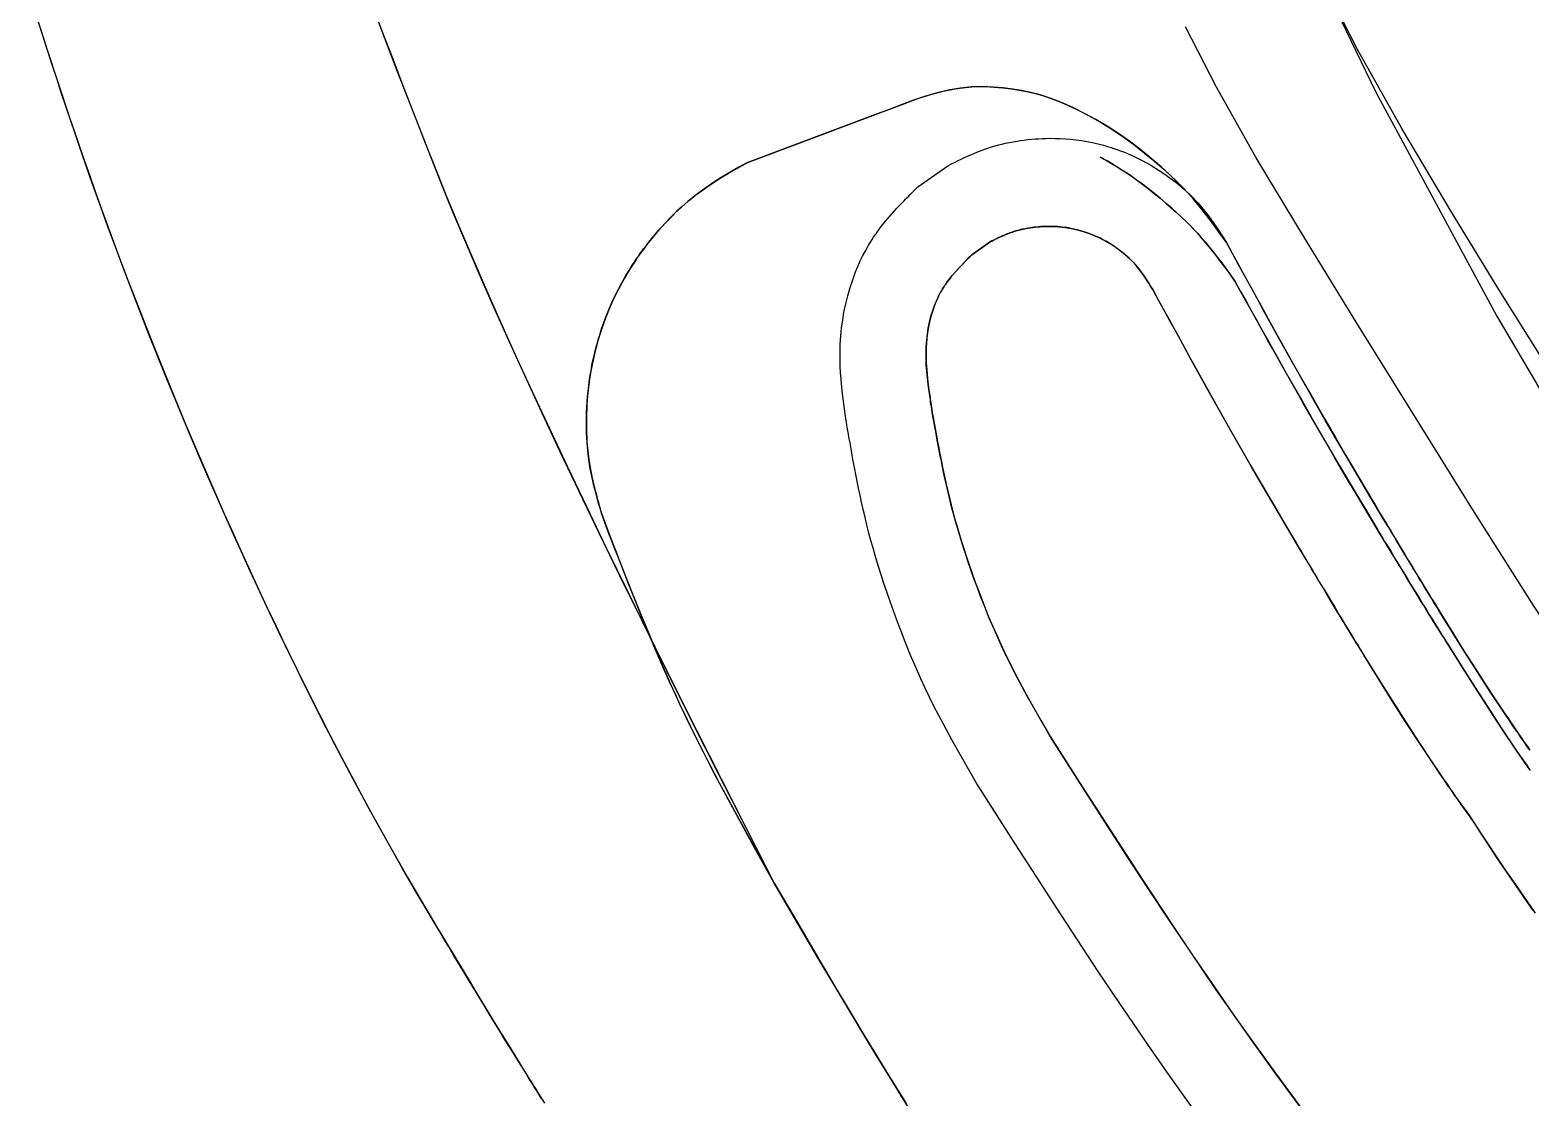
# Model space of a CAD drawing. Extents: x -120222 to -41942, y -19134 to 30932.
# Drawn here: x -97874.6 to -97786.7, y 4203.6 to 4266.2 of the extents above; entities that cross this region are included whole.
import ezdxf

# ---------------------------------------------------------------- set-up
doc = ezdxf.new("R2010")
doc.units = 0
doc.header["$LTSCALE"] = 150
doc.header["$MEASUREMENT"] = 0
doc.layers.get('0').update_dxf_attribs({"linetype": 'CONTINUOUS'})
doc.layers.add('_____', color=7, linetype='CONTINUOUS')

# ---------------------------------------------------------------- blocks, each defined once
blk = doc.blocks.new('____-461')
at = {"color": 1, "linetype": 'Continuous'}
for points in [[(-104237.001, -273.32, 0), (-104230.824, -286.097, 0), (-104223.734, -299.241, 0), (-104215.81, -312.678, 0), (-104210.996, -320.326, 0), (-104206.672, -326.783, 0), (-104202.835, -332.053, 0), (-104198.542, -337.354, 0), (-104193.053, -343.643, 0), (-104181.898, -355.616, 0), (-104170.66, -366.618, 0), (-104160.207, -375.611, 0), (-104148.723, -384.391, 0), (-104135.704, -393.474, 0)], [(-104131.401, -403.414, 0), (-104138.939, -398.803, 0), (-104145.858, -394.299, 0), (-104152.29, -389.784, 0), (-104158.909, -384.775, 0), (-104165.74, -379.255, 0), (-104172.74, -373.257, 0), (-104179.465, -367.136, 0), (-104185.797, -360.987, 0), (-104193.14, -353.283, 0), (-104199.783, -345.807, 0), (-104205.682, -338.695, 0), (-104210.927, -331.833, 0), (-104216.173, -324.409, 0), (-104221.549, -316.264, 0), (-104225.194, -310.483, 0), (-104228.663, -304.929, 0), (-104231.935, -299.648, 0), (-104235.011, -294.64, 0), (-104237.839, -289.955, 0), (-104240.175, -285.822, 0), (-104241.989, -282.272, 0)], [(-104221.221, -301.498, 0), (-104223.614, -297.664, 0), (-104226.346, -293.197, 0), (-104229.314, -288.234, 0), (-104231.907, -283.613, 0), (-104234.023, -279.472, 0)], [(-104266.125, -332.427, 0), (-104267.782, -329.194, 0), (-104269.378, -326.056, 0), (-104270.914, -323.014, 0), (-104272.389, -320.068, 0), (-104273.803, -317.216, 0), (-104275.157, -314.461, 0), (-104276.377, -311.95, 0), (-104277.543, -309.524, 0), (-104278.655, -307.183, 0), (-104279.714, -304.927, 0), (-104280.718, -302.756, 0), (-104281.668, -300.67, 0), (-104282.564, -298.668, 0), (-104283.405, -296.752, 0), (-104284.193, -294.921, 0), (-104284.927, -293.174, 0), (-104285.595, -291.541, 0), (-104286.212, -289.99, 0), (-104286.797, -288.496, 0), (-104287.361, -287.051, 0), (-104288.173, -284.952, 0), (-104288.935, -282.964, 0), (-104289.648, -281.085, 0)], [(-104289.701, -280.943, 0), (-104289.109, -282.507, 0), (-104288.482, -284.148, 0), (-104287.82, -285.867, 0), (-104287.123, -287.663, 0), (-104286.55, -289.129, 0), (-104285.954, -290.643, 0), (-104285.316, -292.229, 0), (-104284.626, -293.897, 0), (-104283.869, -295.679, 0), (-104283.059, -297.546, 0), (-104282.194, -299.498, 0), (-104281.275, -301.535, 0), (-104280.303, -303.657, 0), (-104279.295, -305.824, 0), (-104278.235, -308.072, 0), (-104277.122, -310.403, 0), (-104275.958, -312.815, 0), (-104274.716, -315.361, 0), (-104273.42, -317.992, 0), (-104272.069, -320.709, 0), (-104270.665, -323.51, 0), (-104269.206, -326.397, 0), (-104267.692, -329.37, 0), (-104266.125, -332.427, 0)], [(-104282.645, -340.432, 0), (-104283.142, -339.602, 0), (-104283.589, -338.859, 0), (-104283.987, -338.202, 0), (-104284.34, -337.619, 0), (-104284.653, -337.103, 0), (-104284.926, -336.651, 0), (-104285.19, -336.214, 0), (-104285.478, -335.733, 0), (-104285.777, -335.235, 0), (-104286.125, -334.651, 0), (-104286.527, -333.973, 0), (-104286.986, -333.195, 0), (-104287.412, -332.463, 0), (-104287.878, -331.658, 0), (-104288.358, -330.821, 0), (-104288.833, -329.981, 0), (-104289.303, -329.138, 0), (-104289.767, -328.296, 0), (-104290.827, -326.335, 0), (-104291.855, -324.38, 0), (-104292.223, -323.666, 0), (-104292.589, -322.95, 0), (-104292.953, -322.233, 0), (-104293.314, -321.515, 0), (-104293.687, -320.763, 0), (-104294.106, -319.912, 0), (-104294.571, -318.96, 0), (-104295.134, -317.799, 0), (-104295.707, -316.601, 0), (-104296.272, -315.398, 0), (-104296.829, -314.191, 0), (-104297.366, -313.011, 0), (-104297.869, -311.897, 0), (-104298.339, -310.848, 0), (-104298.787, -309.837, 0), (-104299.255, -308.768, 0), (-104299.744, -307.636, 0), (-104300.413, -306.068, 0), (-104301.08, -304.475, 0), (-104301.743, -302.868, 0), (-104302.797, -300.246, 0), (-104303.82, -297.623, 0), (-104304.781, -295.078, 0), (-104305.202, -293.934, 0), (-104305.585, -292.881, 0), (-104305.929, -291.921, 0), (-104306.235, -291.052, 0), (-104306.512, -290.257, 0), (-104306.827, -289.347, 0), (-104307.106, -288.533, 0), (-104307.378, -287.728, 0), (-104307.648, -286.923, 0), (-104307.917, -286.116, 0), (-104308.183, -285.309, 0), (-104308.448, -284.502, 0), (-104309.102, -282.48, 0), (-104309.749, -280.455, 0)], [(-104309.343, -281.728, 0), (-104308.753, -283.563, 0), (-104307.425, -287.59, 0), (-104307.158, -288.378, 0), (-104306.888, -289.169, 0), (-104306.589, -290.036, 0), (-104306.248, -291.014, 0), (-104305.924, -291.934, 0), (-104305.558, -292.957, 0), (-104305.147, -294.084, 0), (-104304.694, -295.31, 0), (-104304.22, -296.575, 0), (-104303.728, -297.863, 0), (-104302.514, -300.958, 0), (-104301.261, -304.04, 0), (-104300.625, -305.565, 0), (-104299.984, -307.076, 0), (-104299.363, -308.519, 0), (-104298.776, -309.863, 0), (-104298.336, -310.856, 0), (-104297.874, -311.886, 0), (-104297.38, -312.979, 0), (-104296.854, -314.135, 0), (-104296.349, -315.233, 0), (-104295.836, -316.327, 0), (-104295.318, -317.418, 0), (-104294.796, -318.498, 0), (-104294.31, -319.496, 0), (-104293.871, -320.392, 0), (-104293.477, -321.187, 0), (-104292.814, -322.508, 0), (-104292.144, -323.82, 0), (-104291.465, -325.127, 0), (-104290.727, -326.522, 0), (-104289.972, -327.922, 0), (-104289.192, -329.337, 0), (-104288.396, -330.754, 0), (-104287.592, -332.153, 0), (-104287.065, -333.059, 0), (-104286.596, -333.856, 0), (-104286.184, -334.551, 0), (-104285.827, -335.151, 0), (-104285.523, -335.66, 0), (-104285.233, -336.141, 0), (-104284.943, -336.623, 0), (-104284.668, -337.078, 0), (-104284.354, -337.596, 0), (-104283.999, -338.183, 0), (-104283.598, -338.844, 0), (-104283.147, -339.594, 0), (-104282.645, -340.432, 0)], [(-104239.588, -294.927, 0), (-104240.008, -294.334, 0), (-104240.411, -293.783, 0), (-104240.797, -293.275, 0), (-104241.168, -292.81, 0), (-104241.522, -292.387, 0), (-104241.854, -292.013, 0), (-104242.176, -291.673, 0), (-104242.516, -291.333, 0), (-104242.875, -290.989, 0), (-104243.422, -290.491, 0), (-104244.01, -289.987, 0), (-104244.637, -289.476, 0), (-104245.28, -288.987, 0), (-104245.929, -288.529, 0), (-104246.585, -288.104, 0), (-104247.247, -287.712, 0), (-104247.908, -287.353, 0), (-104248.55, -287.033, 0), (-104249.172, -286.752, 0), (-104249.646, -286.559, 0), (-104250.108, -286.39, 0), (-104250.569, -286.244, 0), (-104251.066, -286.118, 0), (-104251.603, -286.009, 0), (-104252.126, -285.927, 0), (-104252.682, -285.859, 0), (-104253.271, -285.807, 0), (-104253.891, -285.776, 0), (-104254.537, -285.793, 0), (-104255.207, -285.862, 0), (-104255.903, -285.982, 0), (-104256.562, -286.138, 0), (-104257.242, -286.337, 0), (-104257.942, -286.579, 0), (-104258.655, -286.847, 0), (-104259.368, -287.114, 0), (-104260.08, -287.381, 0), (-104267.716, -290.246, 0)], [(-104267.716, -290.246, 0), (-104260.79, -287.647, 0), (-104260.012, -287.356, 0), (-104259.235, -287.064, 0), (-104258.457, -286.772, 0), (-104257.682, -286.485, 0), (-104256.927, -286.24, 0), (-104256.197, -286.047, 0), (-104255.491, -285.905, 0), (-104254.894, -285.824, 0), (-104254.316, -285.782, 0), (-104253.757, -285.779, 0), (-104253.218, -285.811, 0), (-104252.703, -285.857, 0), (-104252.214, -285.915, 0), (-104251.75, -285.984, 0), (-104251.311, -286.065, 0), (-104250.796, -286.183, 0), (-104250.32, -286.32, 0), (-104249.863, -286.477, 0), (-104249.395, -286.659, 0), (-104248.914, -286.865, 0), (-104248.283, -287.162, 0), (-104247.632, -287.499, 0), (-104246.968, -287.873, 0), (-104246.309, -288.279, 0), (-104245.656, -288.717, 0), (-104245.021, -289.179, 0), (-104244.392, -289.672, 0), (-104243.79, -290.172, 0), (-104243.227, -290.665, 0), (-104242.873, -290.99, 0), (-104242.537, -291.312, 0), (-104242.218, -291.631, 0), (-104241.915, -291.947, 0), (-104241.608, -292.288, 0), (-104241.287, -292.665, 0), (-104240.891, -293.156, 0), (-104240.476, -293.696, 0), (-104240.042, -294.286, 0), (-104239.588, -294.927, 0)], [(-104255.929, -290.423, 0), (-104255.71, -290.313, 0), (-104255.499, -290.209, 0), (-104255.319, -290.12, 0), (-104255.152, -290.04, 0), (-104254.984, -289.96, 0), (-104254.816, -289.882, 0), (-104254.683, -289.822, 0), (-104254.549, -289.762, 0), (-104254.394, -289.695, 0), (-104254.221, -289.623, 0), (-104254.067, -289.562, 0), (-104253.924, -289.508, 0), (-104253.762, -289.449, 0), (-104253.576, -289.384, 0), (-104253.362, -289.317, 0), (-104253.146, -289.253, 0), (-104252.95, -289.2, 0), (-104252.761, -289.152, 0), (-104252.538, -289.1, 0), (-104252.314, -289.053, 0), (-104252.088, -289.01, 0), (-104251.86, -288.972, 0), (-104251.673, -288.943, 0), (-104251.459, -288.913, 0), (-104251.236, -288.887, 0), (-104251.013, -288.865, 0), (-104250.798, -288.847, 0), (-104250.597, -288.833, 0), (-104250.389, -288.823, 0), (-104250.165, -288.815, 0), (-104249.91, -288.811, 0), (-104249.633, -288.813, 0), (-104249.334, -288.823, 0), (-104249.03, -288.841, 0), (-104248.727, -288.867, 0), (-104248.08, -288.948, 0), (-104247.439, -289.066, 0), (-104246.806, -289.22, 0), (-104246.184, -289.409, 0), (-104245.574, -289.632, 0), (-104245.042, -289.86, 0), (-104244.523, -290.114, 0), (-104244.019, -290.392, 0), (-104243.528, -290.695, 0), (-104243.314, -290.837, 0), (-104243.118, -290.973, 0), (-104242.943, -291.099, 0), (-104242.79, -291.214, 0), (-104242.657, -291.317, 0), (-104242.544, -291.406, 0), (-104242.443, -291.487, 0), (-104242.035, -291.836, 0), (-104241.644, -292.203, 0), (-104241.272, -292.588, 0), (-104240.948, -292.96, 0), (-104240.639, -293.354, 0), (-104240.361, -293.74, 0), (-104240.096, -294.134, 0), (-104239.839, -294.532, 0), (-104239.596, -294.918, 0)], [(-104276.148, -311.066, 0), (-104276.214, -310.846, 0), (-104276.27, -310.657, 0), (-104276.32, -310.485, 0), (-104276.371, -310.311, 0), (-104276.423, -310.133, 0), (-104276.614, -309.434, 0), (-104276.66, -309.255, 0), (-104276.704, -309.076, 0), (-104276.746, -308.896, 0), (-104276.788, -308.715, 0), (-104276.831, -308.513, 0), (-104276.876, -308.283, 0), (-104276.92, -308.042, 0), (-104277.004, -307.484, 0), (-104277.064, -306.925, 0), (-104277.103, -306.363, 0), (-104277.115, -306.098, 0), (-104277.122, -305.832, 0), (-104277.125, -305.554, 0), (-104277.123, -305.243, 0), (-104277.115, -304.913, 0), (-104277.099, -304.564, 0), (-104277.078, -304.238, 0), (-104277.055, -303.949, 0), (-104277.026, -303.644, 0), (-104276.987, -303.303, 0), (-104276.938, -302.941, 0), (-104276.898, -302.686, 0), (-104276.852, -302.417, 0), (-104276.799, -302.131, 0), (-104276.74, -301.837, 0), (-104276.676, -301.553, 0), (-104276.609, -301.278, 0), (-104276.544, -301.029, 0), (-104276.497, -300.857, 0), (-104276.455, -300.707, 0), (-104276.411, -300.557, 0), (-104276.359, -300.387, 0), (-104276.299, -300.197, 0), (-104276.211, -299.927, 0), (-104276.117, -299.657, 0), (-104276.016, -299.389, 0), (-104275.827, -298.913, 0), (-104275.626, -298.442, 0), (-104275.407, -297.979, 0), (-104275.267, -297.701, 0), (-104275.124, -297.425, 0), (-104274.975, -297.147, 0), (-104274.811, -296.862, 0), (-104274.636, -296.573, 0), (-104274.473, -296.312, 0), (-104274.328, -296.089, 0), (-104274.196, -295.894, 0), (-104274.096, -295.749, 0), (-104273.999, -295.612, 0), (-104273.892, -295.464, 0), (-104273.768, -295.296, 0), (-104273.626, -295.107, 0), (-104273.467, -294.904, 0), (-104273.293, -294.689, 0), (-104273.104, -294.462, 0), (-104272.888, -294.213, 0), (-104272.691, -293.992, 0), (-104272.513, -293.8, 0), (-104272.352, -293.63, 0), (-104272.205, -293.478, 0), (-104272.069, -293.342, 0), (-104271.933, -293.208, 0), (-104271.551, -292.849, 0), (-104271.158, -292.503, 0), (-104270.702, -292.131, 0), (-104270.262, -291.802, 0), (-104269.781, -291.471, 0), (-104269.269, -291.146, 0), (-104268.749, -290.834, 0), (-104268.227, -290.534, 0), (-104267.716, -290.246, 0)], [(-104267.716, -290.246, 0), (-104268.18, -290.507, 0), (-104268.652, -290.777, 0), (-104269.125, -291.058, 0), (-104269.592, -291.348, 0), (-104270.047, -291.65, 0), (-104270.458, -291.946, 0), (-104270.858, -292.255, 0), (-104271.18, -292.522, 0), (-104271.499, -292.801, 0), (-104271.81, -293.09, 0), (-104272.114, -293.387, 0), (-104272.234, -293.509, 0), (-104272.365, -293.644, 0), (-104272.507, -293.793, 0), (-104272.661, -293.959, 0), (-104272.829, -294.146, 0), (-104273.012, -294.355, 0), (-104273.205, -294.583, 0), (-104273.387, -294.803, 0), (-104273.575, -295.041, 0), (-104273.742, -295.261, 0), (-104273.886, -295.456, 0), (-104274.008, -295.624, 0), (-104274.119, -295.781, 0), (-104274.232, -295.946, 0), (-104274.349, -296.121, 0), (-104274.478, -296.32, 0), (-104274.621, -296.549, 0), (-104274.892, -297.002, 0), (-104275.132, -297.44, 0), (-104275.356, -297.875, 0), (-104275.568, -298.315, 0), (-104275.827, -298.914, 0), (-104276.066, -299.52, 0), (-104276.279, -300.134, 0), (-104276.351, -300.361, 0), (-104276.412, -300.561, 0), (-104276.463, -300.734, 0), (-104276.514, -300.918, 0), (-104276.57, -301.129, 0), (-104276.632, -301.369, 0), (-104276.715, -301.724, 0), (-104276.792, -302.096, 0), (-104276.859, -302.459, 0), (-104276.916, -302.796, 0), (-104276.962, -303.114, 0), (-104277.001, -303.418, 0), (-104277.032, -303.703, 0), (-104277.055, -303.941, 0), (-104277.073, -304.165, 0), (-104277.09, -304.41, 0), (-104277.105, -304.678, 0), (-104277.116, -304.953, 0), (-104277.122, -305.228, 0), (-104277.125, -305.541, 0), (-104277.122, -305.82, 0), (-104277.115, -306.086, 0), (-104277.104, -306.351, 0), (-104277.088, -306.616, 0), (-104277.044, -307.135, 0), (-104276.981, -307.652, 0), (-104276.929, -307.988, 0), (-104276.868, -308.325, 0), (-104276.805, -308.634, 0), (-104276.747, -308.893, 0), (-104276.687, -309.145, 0), (-104276.624, -309.397, 0), (-104276.557, -309.647, 0), (-104276.51, -309.819, 0), (-104276.463, -309.991, 0), (-104276.414, -310.163, 0), (-104276.365, -310.334, 0), (-104276.315, -310.503, 0), (-104276.267, -310.668, 0), (-104276.212, -310.852, 0), (-104276.148, -311.066, 0)], [(-104239.095, -297.177, 0), (-104239.381, -296.775, 0), (-104239.66, -296.393, 0), (-104239.932, -296.03, 0), (-104240.196, -295.686, 0), (-104240.452, -295.361, 0), (-104240.697, -295.06, 0), (-104240.934, -294.779, 0), (-104241.164, -294.515, 0), (-104241.387, -294.271, 0), (-104241.646, -294, 0), (-104241.916, -293.73, 0), (-104242.198, -293.457, 0), (-104242.492, -293.183, 0), (-104242.8, -292.907, 0), (-104243.12, -292.628, 0), (-104243.453, -292.347, 0), (-104243.798, -292.064, 0), (-104244.156, -291.779, 0), (-104244.517, -291.503, 0), (-104244.88, -291.236, 0), (-104245.245, -290.98, 0), (-104245.678, -290.691, 0), (-104246.114, -290.416, 0), (-104246.552, -290.155, 0), (-104246.993, -289.908, 0)], [(-104246.993, -289.908, 0), (-104246.517, -290.175, 0), (-104246.044, -290.459, 0), (-104245.574, -290.759, 0), (-104245.108, -291.075, 0), (-104244.644, -291.408, 0), (-104244.184, -291.757, 0), (-104243.826, -292.041, 0), (-104243.479, -292.325, 0), (-104243.145, -292.606, 0), (-104242.824, -292.885, 0), (-104242.516, -293.162, 0), (-104242.22, -293.436, 0), (-104241.977, -293.67, 0), (-104241.743, -293.902, 0), (-104241.518, -294.132, 0), (-104241.295, -294.37, 0), (-104241.065, -294.628, 0), (-104240.826, -294.905, 0), (-104240.581, -295.202, 0), (-104240.349, -295.49, 0), (-104240.111, -295.795, 0), (-104239.866, -296.116, 0), (-104239.615, -296.454, 0), (-104239.358, -296.807, 0), (-104239.095, -297.177, 0)], [(-104257.688, -291.657, 0), (-104256.703, -290.966, 0), (-104255.929, -290.423, 0)], [(-104261.811, -305.855, 0), (-104261.845, -305.632, 0), (-104261.876, -305.431, 0), (-104261.904, -305.253, 0), (-104261.927, -305.098, 0), (-104261.949, -304.955, 0), (-104261.97, -304.812, 0), (-104261.991, -304.669, 0), (-104262.011, -304.525, 0), (-104262.071, -304.075, 0), (-104262.126, -303.624, 0), (-104262.172, -303.172, 0), (-104262.21, -302.719, 0), (-104262.219, -302.577, 0), (-104262.227, -302.435, 0), (-104262.235, -302.292, 0), (-104262.241, -302.145, 0), (-104262.246, -301.978, 0), (-104262.25, -301.806, 0), (-104262.251, -301.606, 0), (-104262.25, -301.381, 0), (-104262.245, -301.143, 0), (-104262.235, -300.894, 0), (-104262.221, -300.641, 0), (-104262.202, -300.389, 0), (-104262.156, -299.928, 0), (-104262.094, -299.468, 0), (-104262.017, -299.009, 0), (-104261.917, -298.521, 0), (-104261.798, -298.039, 0), (-104261.662, -297.566, 0), (-104261.508, -297.1, 0), (-104261.336, -296.642, 0), (-104261.203, -296.32, 0), (-104261.059, -296.002, 0), (-104260.907, -295.69, 0), (-104260.745, -295.383, 0), (-104260.575, -295.082, 0), (-104260.468, -294.903, 0), (-104260.369, -294.747, 0), (-104260.281, -294.613, 0), (-104260.204, -294.498, 0), (-104260.138, -294.403, 0), (-104260.073, -294.31, 0), (-104259.832, -293.987, 0), (-104259.58, -293.671, 0), (-104259.319, -293.363, 0), (-104258.914, -292.911, 0), (-104258.495, -292.47, 0), (-104258.412, -292.385, 0), (-104258.328, -292.299, 0), (-104258.244, -292.214, 0), (-104258.158, -292.127, 0), (-104258.061, -292.03, 0), (-104257.952, -291.92, 0), (-104257.828, -291.797, 0), (-104257.688, -291.657, 0)], [(-104243.914, -297.672, 0), (-104244.017, -297.51, 0), (-104244.122, -297.344, 0), (-104244.23, -297.175, 0), (-104244.34, -297.007, 0), (-104244.453, -296.84, 0), (-104244.567, -296.675, 0), (-104244.688, -296.511, 0), (-104244.826, -296.336, 0), (-104244.945, -296.197, 0), (-104245.061, -296.073, 0), (-104245.181, -295.951, 0), (-104245.304, -295.834, 0), (-104245.43, -295.719, 0), (-104245.559, -295.608, 0), (-104245.608, -295.568, 0), (-104245.657, -295.528, 0), (-104245.707, -295.488, 0), (-104245.767, -295.441, 0), (-104245.811, -295.406, 0), (-104245.86, -295.369, 0), (-104245.914, -295.327, 0), (-104245.976, -295.282, 0), (-104246.05, -295.229, 0), (-104246.148, -295.161, 0), (-104246.26, -295.086, 0), (-104246.377, -295.011, 0), (-104246.495, -294.938, 0), (-104246.614, -294.868, 0), (-104246.735, -294.8, 0), (-104246.857, -294.734, 0), (-104246.981, -294.671, 0), (-104247.309, -294.518, 0), (-104247.645, -294.384, 0), (-104247.988, -294.268, 0), (-104248.338, -294.17, 0), (-104248.693, -294.092, 0), (-104248.956, -294.047, 0), (-104249.221, -294.012, 0), (-104249.487, -293.989, 0), (-104249.644, -293.979, 0), (-104249.798, -293.974, 0), (-104249.936, -293.972, 0), (-104250.057, -293.972, 0), (-104250.164, -293.975, 0), (-104250.257, -293.978, 0), (-104250.337, -293.981, 0), (-104250.403, -293.985, 0), (-104250.47, -293.99, 0), (-104250.611, -294.001, 0), (-104250.765, -294.015, 0), (-104250.875, -294.027, 0), (-104250.984, -294.042, 0), (-104251.082, -294.056, 0), (-104251.166, -294.069, 0), (-104251.239, -294.081, 0), (-104251.323, -294.095, 0), (-104251.407, -294.111, 0), (-104251.49, -294.128, 0), (-104251.574, -294.146, 0), (-104251.657, -294.165, 0), (-104251.74, -294.186, 0), (-104251.823, -294.207, 0), (-104251.917, -294.234, 0), (-104252.015, -294.263, 0), (-104252.103, -294.29, 0), (-104252.159, -294.309, 0), (-104252.205, -294.326, 0), (-104252.248, -294.342, 0), (-104252.288, -294.357, 0), (-104252.325, -294.371, 0), (-104252.379, -294.391, 0), (-104252.449, -294.42, 0), (-104252.533, -294.455, 0), (-104252.607, -294.486, 0), (-104252.666, -294.512, 0), (-104252.72, -294.536, 0), (-104252.973, -294.652, 0), (-104253.062, -294.695, 0), (-104253.152, -294.738, 0), (-104253.241, -294.782, 0), (-104253.338, -294.829, 0), (-104253.447, -294.883, 0)], [(-104253.447, -294.883, 0), (-104253.347, -294.833, 0), (-104253.258, -294.79, 0), (-104253.176, -294.75, 0), (-104253.095, -294.711, 0), (-104253.013, -294.672, 0), (-104252.932, -294.633, 0), (-104252.85, -294.595, 0), (-104252.799, -294.572, 0), (-104252.749, -294.549, 0), (-104252.698, -294.527, 0), (-104252.647, -294.504, 0), (-104252.586, -294.477, 0), (-104252.53, -294.453, 0), (-104252.467, -294.427, 0), (-104252.41, -294.404, 0), (-104252.363, -294.385, 0), (-104252.325, -294.371, 0), (-104252.299, -294.361, 0), (-104252.272, -294.351, 0), (-104252.242, -294.34, 0), (-104252.212, -294.329, 0), (-104252.179, -294.317, 0), (-104252.145, -294.305, 0), (-104252.104, -294.29, 0), (-104252.05, -294.273, 0), (-104251.985, -294.254, 0), (-104251.922, -294.235, 0), (-104251.864, -294.219, 0), (-104251.812, -294.205, 0), (-104251.764, -294.192, 0), (-104251.502, -294.131, 0), (-104251.239, -294.081, 0), (-104251.154, -294.067, 0), (-104251.053, -294.052, 0), (-104250.934, -294.035, 0), (-104250.806, -294.019, 0), (-104250.678, -294.006, 0), (-104250.555, -293.996, 0), (-104250.441, -293.988, 0), (-104250.376, -293.984, 0), (-104250.305, -293.98, 0), (-104250.22, -293.977, 0), (-104250.121, -293.974, 0), (-104250.007, -293.972, 0), (-104249.879, -293.972, 0), (-104249.734, -293.976, 0), (-104249.577, -293.983, 0), (-104249.42, -293.994, 0), (-104249.057, -294.032, 0), (-104248.697, -294.091, 0), (-104248.341, -294.169, 0), (-104247.99, -294.267, 0), (-104247.646, -294.383, 0), (-104247.309, -294.518, 0), (-104246.981, -294.671, 0), (-104246.853, -294.736, 0), (-104246.726, -294.805, 0), (-104246.601, -294.875, 0), (-104246.477, -294.949, 0), (-104246.355, -295.024, 0), (-104246.235, -295.103, 0), (-104246.121, -295.18, 0), (-104246.031, -295.242, 0), (-104245.956, -295.296, 0), (-104245.895, -295.342, 0), (-104245.839, -295.385, 0), (-104245.789, -295.423, 0), (-104245.745, -295.457, 0), (-104245.68, -295.509, 0), (-104245.621, -295.557, 0), (-104245.564, -295.605, 0), (-104245.506, -295.653, 0), (-104245.45, -295.702, 0), (-104245.394, -295.752, 0), (-104245.275, -295.86, 0), (-104245.16, -295.972, 0), (-104245.048, -296.087, 0), (-104244.939, -296.205, 0), (-104244.826, -296.336, 0), (-104244.688, -296.511, 0), (-104244.567, -296.675, 0), (-104244.453, -296.84, 0), (-104244.34, -297.007, 0), (-104244.23, -297.175, 0), (-104244.122, -297.344, 0), (-104244.017, -297.51, 0), (-104243.914, -297.672, 0)], [(-104253.447, -294.883, 0), (-104253.347, -294.833, 0), (-104253.258, -294.79, 0), (-104253.176, -294.75, 0), (-104253.095, -294.711, 0), (-104253.013, -294.672, 0), (-104252.932, -294.633, 0), (-104252.85, -294.595, 0), (-104252.799, -294.572, 0), (-104252.749, -294.549, 0), (-104252.698, -294.527, 0), (-104252.647, -294.504, 0), (-104252.586, -294.477, 0), (-104252.53, -294.453, 0), (-104252.467, -294.427, 0), (-104252.41, -294.404, 0), (-104252.363, -294.385, 0), (-104252.325, -294.371, 0), (-104252.299, -294.361, 0), (-104252.272, -294.351, 0), (-104252.242, -294.34, 0), (-104252.212, -294.329, 0), (-104252.179, -294.317, 0), (-104252.145, -294.305, 0), (-104252.104, -294.29, 0), (-104252.05, -294.273, 0), (-104251.985, -294.254, 0), (-104251.922, -294.235, 0), (-104251.864, -294.219, 0), (-104251.812, -294.205, 0), (-104251.764, -294.192, 0), (-104251.502, -294.131, 0), (-104251.239, -294.081, 0), (-104251.154, -294.067, 0), (-104251.053, -294.052, 0), (-104250.934, -294.035, 0), (-104250.806, -294.019, 0), (-104250.678, -294.006, 0), (-104250.555, -293.996, 0), (-104250.441, -293.988, 0), (-104250.376, -293.984, 0), (-104250.305, -293.98, 0), (-104250.22, -293.977, 0), (-104250.121, -293.974, 0), (-104250.007, -293.972, 0), (-104249.879, -293.972, 0), (-104249.734, -293.976, 0), (-104249.577, -293.983, 0), (-104249.42, -293.994, 0), (-104249.057, -294.032, 0), (-104248.697, -294.091, 0), (-104248.341, -294.169, 0), (-104247.99, -294.267, 0), (-104247.646, -294.383, 0), (-104247.309, -294.518, 0), (-104246.981, -294.671, 0), (-104246.853, -294.736, 0), (-104246.726, -294.805, 0), (-104246.601, -294.875, 0), (-104246.477, -294.949, 0), (-104246.355, -295.024, 0), (-104246.235, -295.103, 0), (-104246.121, -295.18, 0), (-104246.031, -295.242, 0), (-104245.956, -295.296, 0), (-104245.895, -295.342, 0), (-104245.839, -295.385, 0), (-104245.789, -295.423, 0), (-104245.745, -295.457, 0), (-104245.68, -295.509, 0), (-104245.621, -295.557, 0), (-104245.564, -295.605, 0), (-104245.506, -295.653, 0), (-104245.45, -295.702, 0), (-104245.394, -295.752, 0), (-104245.275, -295.86, 0), (-104245.16, -295.972, 0), (-104245.048, -296.087, 0), (-104244.939, -296.205, 0), (-104244.826, -296.336, 0), (-104244.688, -296.511, 0), (-104244.567, -296.675, 0), (-104244.453, -296.84, 0), (-104244.34, -297.007, 0), (-104244.23, -297.175, 0), (-104244.122, -297.344, 0), (-104244.017, -297.51, 0), (-104243.914, -297.672, 0)], [(-104253.447, -294.883, 0), (-104254.048, -295.304, 0), (-104254.52, -295.636, 0)], [(-104254.52, -295.636, 0), (-104253.919, -295.214, 0), (-104253.447, -294.883, 0)], [(-104254.52, -295.636, 0), (-104253.919, -295.214, 0), (-104253.447, -294.883, 0)], [(-104239.596, -294.918, 0), (-104239.592, -294.923, 0), (-104239.588, -294.927, 0)], [(-104239.588, -294.927, 0), (-104239.256, -295.534, 0), (-104238.941, -296.112, 0), (-104238.641, -296.659, 0), (-104238.357, -297.178, 0), (-104238.086, -297.672, 0), (-104237.827, -298.143, 0), (-104237.58, -298.592, 0), (-104237.143, -299.385, 0), (-104236.705, -300.177, 0), (-104236.266, -300.967, 0), (-104235.674, -302.025, 0), (-104235.071, -303.097, 0), (-104234.452, -304.184, 0), (-104233.827, -305.273, 0), (-104233.204, -306.347, 0), (-104232.586, -307.405, 0), (-104231.964, -308.459, 0), (-104231.34, -309.513, 0), (-104231.183, -309.777, 0), (-104231.025, -310.042, 0), (-104230.868, -310.306, 0), (-104230.71, -310.571, 0), (-104230.552, -310.835, 0), (-104230.395, -311.099, 0), (-104230.234, -311.368, 0), (-104230.105, -311.582, 0), (-104229.958, -311.829, 0), (-104229.791, -312.107, 0), (-104229.605, -312.418, 0), (-104229.399, -312.76, 0), (-104229.175, -313.134, 0), (-104228.932, -313.539, 0), (-104228.669, -313.977, 0)], [(-104239.588, -294.927, 0), (-104239.256, -295.534, 0), (-104238.941, -296.112, 0), (-104238.641, -296.659, 0), (-104238.357, -297.178, 0), (-104238.086, -297.672, 0), (-104237.827, -298.143, 0), (-104237.58, -298.592, 0), (-104237.143, -299.385, 0), (-104236.705, -300.177, 0), (-104236.266, -300.967, 0), (-104235.674, -302.025, 0), (-104235.071, -303.097, 0), (-104234.452, -304.184, 0), (-104233.827, -305.273, 0), (-104233.204, -306.347, 0), (-104232.586, -307.405, 0), (-104231.964, -308.459, 0), (-104231.34, -309.513, 0), (-104231.183, -309.777, 0), (-104231.025, -310.042, 0), (-104230.868, -310.306, 0), (-104230.71, -310.571, 0), (-104230.552, -310.835, 0), (-104230.395, -311.099, 0), (-104230.234, -311.368, 0), (-104230.105, -311.582, 0), (-104229.958, -311.829, 0), (-104229.791, -312.107, 0), (-104229.605, -312.418, 0), (-104229.399, -312.76, 0), (-104229.175, -313.134, 0), (-104228.932, -313.539, 0), (-104228.669, -313.977, 0)], [(-104228.669, -313.977, 0), (-104228.94, -313.525, 0), (-104229.191, -313.107, 0), (-104229.422, -312.723, 0), (-104229.631, -312.373, 0), (-104229.821, -312.057, 0), (-104229.955, -311.833, 0), (-104230.077, -311.63, 0), (-104230.186, -311.448, 0), (-104230.282, -311.287, 0), (-104230.371, -311.139, 0), (-104231.158, -309.82, 0), (-104232.554, -307.459, 0), (-104233.172, -306.402, 0), (-104233.794, -305.33, 0), (-104234.42, -304.241, 0), (-104235.039, -303.153, 0), (-104235.644, -302.08, 0), (-104236.235, -301.022, 0), (-104236.823, -299.963, 0), (-104237.409, -298.903, 0), (-104237.674, -298.422, 0), (-104237.952, -297.916, 0), (-104238.244, -297.383, 0), (-104238.552, -296.822, 0), (-104238.878, -296.226, 0), (-104239.223, -295.595, 0), (-104239.588, -294.927, 0)], [(-104254.52, -295.636, 0), (-104254.598, -295.714, 0), (-104254.668, -295.785, 0), (-104254.732, -295.849, 0), (-104254.794, -295.912, 0), (-104254.857, -295.976, 0), (-104254.919, -296.04, 0), (-104255.209, -296.343, 0), (-104255.462, -296.618, 0), (-104255.705, -296.9, 0), (-104255.837, -297.061, 0), (-104255.963, -297.226, 0), (-104256.07, -297.375, 0), (-104256.085, -297.396, 0), (-104256.102, -297.422, 0), (-104256.122, -297.451, 0), (-104256.144, -297.485, 0), (-104256.169, -297.523, 0), (-104256.198, -297.567, 0), (-104256.228, -297.617, 0), (-104256.266, -297.68, 0), (-104256.308, -297.754, 0), (-104256.351, -297.829, 0), (-104256.392, -297.906, 0), (-104256.469, -298.057, 0), (-104256.543, -298.212, 0), (-104256.663, -298.493, 0), (-104256.771, -298.78, 0), (-104256.883, -299.13, 0), (-104256.979, -299.489, 0), (-104257.058, -299.857, 0), (-104257.115, -300.194, 0), (-104257.157, -300.532, 0), (-104257.187, -300.871, 0), (-104257.194, -301.004, 0), (-104257.2, -301.137, 0), (-104257.204, -301.263, 0), (-104257.207, -301.382, 0), (-104257.207, -301.492, 0), (-104257.207, -301.587, 0), (-104257.205, -301.668, 0), (-104257.204, -301.736, 0), (-104257.202, -301.798, 0), (-104257.2, -301.855, 0), (-104257.198, -301.907, 0), (-104257.196, -301.955, 0), (-104257.183, -302.182, 0), (-104257.146, -302.64, 0), (-104257.096, -303.097, 0), (-104257.037, -303.553, 0), (-104256.972, -304.01, 0), (-104256.957, -304.112, 0), (-104256.942, -304.214, 0), (-104256.925, -304.324, 0), (-104256.907, -304.446, 0), (-104256.886, -304.581, 0), (-104256.863, -304.729, 0), (-104256.838, -304.889, 0)], [(-104256.838, -304.889, 0), (-104256.867, -304.705, 0), (-104256.893, -304.538, 0), (-104256.916, -304.388, 0), (-104256.936, -304.255, 0), (-104256.954, -304.135, 0), (-104256.971, -304.017, 0), (-104256.989, -303.899, 0), (-104257.077, -303.248, 0), (-104257.123, -302.861, 0), (-104257.161, -302.472, 0), (-104257.189, -302.083, 0), (-104257.193, -302.01, 0), (-104257.197, -301.937, 0), (-104257.2, -301.86, 0), (-104257.203, -301.771, 0), (-104257.205, -301.67, 0), (-104257.207, -301.59, 0), (-104257.207, -301.496, 0), (-104257.207, -301.386, 0), (-104257.205, -301.267, 0), (-104257.201, -301.141, 0), (-104257.195, -301.008, 0), (-104257.169, -300.652, 0), (-104257.129, -300.296, 0), (-104257.074, -299.941, 0), (-104257.002, -299.588, 0), (-104256.916, -299.242, 0), (-104256.814, -298.906, 0), (-104256.696, -298.577, 0), (-104256.563, -298.256, 0), (-104256.431, -297.981, 0), (-104256.286, -297.714, 0), (-104256.241, -297.639, 0), (-104256.205, -297.579, 0), (-104256.177, -297.534, 0), (-104256.153, -297.497, 0), (-104256.131, -297.464, 0), (-104256.098, -297.416, 0), (-104256.072, -297.378, 0), (-104256.05, -297.346, 0), (-104256.028, -297.314, 0), (-104256.005, -297.283, 0), (-104255.982, -297.251, 0), (-104255.872, -297.105, 0), (-104255.665, -296.852, 0), (-104255.473, -296.631, 0), (-104255.276, -296.414, 0), (-104255.074, -296.2, 0), (-104254.869, -295.989, 0), (-104254.788, -295.906, 0), (-104254.707, -295.823, 0), (-104254.62, -295.736, 0), (-104254.52, -295.636, 0)], [(-104256.838, -304.889, 0), (-104256.867, -304.705, 0), (-104256.893, -304.538, 0), (-104256.916, -304.388, 0), (-104256.936, -304.255, 0), (-104256.954, -304.135, 0), (-104256.971, -304.017, 0), (-104256.989, -303.899, 0), (-104257.077, -303.248, 0), (-104257.123, -302.861, 0), (-104257.161, -302.472, 0), (-104257.189, -302.083, 0), (-104257.193, -302.01, 0), (-104257.197, -301.937, 0), (-104257.2, -301.86, 0), (-104257.203, -301.771, 0), (-104257.205, -301.67, 0), (-104257.207, -301.59, 0), (-104257.207, -301.496, 0), (-104257.207, -301.386, 0), (-104257.205, -301.267, 0), (-104257.201, -301.141, 0), (-104257.195, -301.008, 0), (-104257.169, -300.652, 0), (-104257.129, -300.296, 0), (-104257.074, -299.941, 0), (-104257.002, -299.588, 0), (-104256.916, -299.242, 0), (-104256.814, -298.906, 0), (-104256.696, -298.577, 0), (-104256.563, -298.256, 0), (-104256.431, -297.981, 0), (-104256.286, -297.714, 0), (-104256.241, -297.639, 0), (-104256.205, -297.579, 0), (-104256.177, -297.534, 0), (-104256.153, -297.497, 0), (-104256.131, -297.464, 0), (-104256.098, -297.416, 0), (-104256.072, -297.378, 0), (-104256.05, -297.346, 0), (-104256.028, -297.314, 0), (-104256.005, -297.283, 0), (-104255.982, -297.251, 0), (-104255.872, -297.105, 0), (-104255.665, -296.852, 0), (-104255.473, -296.631, 0), (-104255.276, -296.414, 0), (-104255.074, -296.2, 0), (-104254.869, -295.989, 0), (-104254.788, -295.906, 0), (-104254.707, -295.823, 0), (-104254.62, -295.736, 0), (-104254.52, -295.636, 0)], [(-104228.052, -316.152, 0), (-104228.326, -315.701, 0), (-104228.58, -315.285, 0), (-104228.813, -314.903, 0), (-104229.025, -314.554, 0), (-104229.216, -314.24, 0), (-104229.352, -314.016, 0), (-104229.475, -313.814, 0), (-104229.586, -313.633, 0), (-104229.683, -313.472, 0), (-104229.772, -313.325, 0), (-104230.568, -312.012, 0), (-104231.979, -309.661, 0), (-104232.604, -308.608, 0), (-104233.233, -307.54, 0), (-104233.866, -306.455, 0), (-104234.492, -305.372, 0), (-104235.104, -304.303, 0), (-104235.702, -303.249, 0), (-104236.297, -302.195, 0), (-104236.89, -301.138, 0), (-104237.158, -300.659, 0), (-104237.439, -300.155, 0), (-104237.735, -299.624, 0), (-104238.046, -299.065, 0), (-104238.376, -298.472, 0), (-104238.725, -297.843, 0), (-104239.095, -297.177, 0)], [(-104239.095, -297.177, 0), (-104238.759, -297.782, 0), (-104238.439, -298.358, 0), (-104238.136, -298.903, 0), (-104237.849, -299.419, 0), (-104237.575, -299.912, 0), (-104237.313, -300.382, 0), (-104237.063, -300.829, 0), (-104236.62, -301.619, 0), (-104236.177, -302.407, 0), (-104235.733, -303.195, 0), (-104235.135, -304.248, 0), (-104234.524, -305.316, 0), (-104233.899, -306.399, 0), (-104233.266, -307.484, 0), (-104232.637, -308.553, 0), (-104232.012, -309.606, 0), (-104231.383, -310.657, 0), (-104230.752, -311.706, 0), (-104230.593, -311.969, 0), (-104230.434, -312.233, 0), (-104230.275, -312.496, 0), (-104230.115, -312.759, 0), (-104229.956, -313.022, 0), (-104229.796, -313.285, 0), (-104229.634, -313.553, 0), (-104229.504, -313.767, 0), (-104229.355, -314.012, 0), (-104229.186, -314.29, 0), (-104228.998, -314.599, 0), (-104228.791, -314.939, 0), (-104228.564, -315.312, 0), (-104228.318, -315.716, 0), (-104228.052, -316.152, 0)], [(-104232.981, -316.739, 0), (-104233.253, -316.286, 0), (-104233.504, -315.867, 0), (-104233.735, -315.482, 0), (-104233.945, -315.132, 0), (-104234.135, -314.815, 0), (-104234.27, -314.59, 0), (-104234.392, -314.387, 0), (-104234.501, -314.204, 0), (-104234.598, -314.042, 0), (-104234.687, -313.894, 0), (-104235.477, -312.57, 0), (-104236.878, -310.201, 0), (-104237.499, -309.14, 0), (-104238.123, -308.064, 0), (-104238.751, -306.972, 0), (-104239.373, -305.88, 0), (-104239.981, -304.802, 0), (-104240.575, -303.739, 0), (-104241.166, -302.677, 0), (-104241.754, -301.612, 0), (-104242.018, -301.132, 0), (-104242.294, -300.631, 0), (-104242.584, -300.102, 0), (-104242.889, -299.546, 0), (-104243.211, -298.958, 0), (-104243.553, -298.333, 0), (-104243.914, -297.672, 0)], [(-104243.914, -297.672, 0), (-104243.586, -298.273, 0), (-104243.273, -298.845, 0), (-104242.977, -299.386, 0), (-104242.696, -299.899, 0), (-104242.427, -300.389, 0), (-104242.17, -300.856, 0), (-104241.925, -301.301, 0), (-104240.606, -303.684, 0), (-104240.012, -304.746, 0), (-104239.405, -305.823, 0), (-104238.783, -306.915, 0), (-104238.156, -308.008, 0), (-104237.531, -309.085, 0), (-104236.91, -310.146, 0), (-104236.286, -311.205, 0), (-104235.66, -312.262, 0), (-104235.502, -312.527, 0), (-104235.344, -312.793, 0), (-104235.186, -313.058, 0), (-104235.028, -313.324, 0), (-104234.869, -313.589, 0), (-104234.711, -313.854, 0), (-104234.549, -314.124, 0), (-104234.42, -314.339, 0), (-104234.272, -314.586, 0), (-104234.105, -314.866, 0), (-104233.919, -315.176, 0), (-104233.713, -315.519, 0), (-104233.488, -315.894, 0), (-104233.244, -316.3, 0), (-104232.981, -316.739, 0)], [(-104243.914, -297.672, 0), (-104243.586, -298.273, 0), (-104243.273, -298.845, 0), (-104242.977, -299.386, 0), (-104242.696, -299.899, 0), (-104242.427, -300.389, 0), (-104242.17, -300.856, 0), (-104241.925, -301.301, 0), (-104240.606, -303.684, 0), (-104240.012, -304.746, 0), (-104239.405, -305.823, 0), (-104238.783, -306.915, 0), (-104238.156, -308.008, 0), (-104237.531, -309.085, 0), (-104236.91, -310.146, 0), (-104236.286, -311.205, 0), (-104235.66, -312.262, 0), (-104235.502, -312.527, 0), (-104235.344, -312.793, 0), (-104235.186, -313.058, 0), (-104235.028, -313.324, 0), (-104234.869, -313.589, 0), (-104234.711, -313.854, 0), (-104234.549, -314.124, 0), (-104234.42, -314.339, 0), (-104234.272, -314.586, 0), (-104234.105, -314.866, 0), (-104233.919, -315.176, 0), (-104233.713, -315.519, 0), (-104233.488, -315.894, 0), (-104233.244, -316.3, 0), (-104232.981, -316.739, 0)], [(-104256.838, -304.889, 0), (-104256.79, -305.158, 0), (-104256.746, -305.4, 0), (-104256.708, -305.616, 0), (-104256.67, -305.823, 0), (-104256.632, -306.033, 0), (-104256.593, -306.246, 0), (-104256.551, -306.473, 0), (-104256.508, -306.703, 0), (-104256.461, -306.954, 0), (-104256.411, -307.218, 0), (-104256.359, -307.483, 0), (-104256.307, -307.748, 0), (-104256.254, -308.012, 0), (-104256.181, -308.365, 0), (-104256.106, -308.718, 0), (-104256.025, -309.088, 0), (-104255.935, -309.483, 0), (-104255.837, -309.894, 0), (-104255.735, -310.304, 0), (-104255.629, -310.705, 0), (-104255.528, -311.079, 0), (-104255.37, -311.635, 0), (-104255.206, -312.184, 0), (-104255.035, -312.732, 0), (-104254.857, -313.277, 0), (-104254.674, -313.818, 0), (-104254.496, -314.328, 0), (-104254.318, -314.821, 0), (-104254.135, -315.316, 0), (-104253.939, -315.828, 0), (-104253.729, -316.361, 0), (-104253.514, -316.892, 0), (-104253.291, -317.419, 0), (-104253.062, -317.943, 0), (-104252.829, -318.458, 0), (-104252.605, -318.937, 0), (-104252.377, -319.407, 0), (-104252.138, -319.882, 0), (-104251.882, -320.376, 0), (-104251.407, -321.259, 0), (-104250.919, -322.136, 0), (-104250.426, -323.001, 0), (-104249.947, -323.834, 0)], [(-104249.947, -323.834, 0), (-104250.381, -323.08, 0), (-104250.827, -322.299, 0), (-104251.272, -321.504, 0), (-104251.707, -320.705, 0), (-104251.974, -320.199, 0), (-104252.229, -319.702, 0), (-104252.466, -319.224, 0), (-104252.696, -318.744, 0), (-104252.927, -318.245, 0), (-104253.216, -317.593, 0), (-104253.496, -316.934, 0), (-104253.766, -316.271, 0), (-104254.025, -315.606, 0), (-104254.214, -315.103, 0), (-104254.395, -314.611, 0), (-104254.572, -314.113, 0), (-104254.751, -313.592, 0), (-104254.881, -313.204, 0), (-104255.008, -312.815, 0), (-104255.132, -312.424, 0), (-104255.252, -312.032, 0), (-104255.368, -311.639, 0), (-104255.481, -311.246, 0), (-104255.595, -310.831, 0), (-104255.705, -310.419, 0), (-104255.814, -309.99, 0), (-104255.917, -309.56, 0), (-104256.013, -309.141, 0), (-104256.099, -308.751, 0), (-104256.178, -308.38, 0), (-104256.243, -308.063, 0), (-104256.307, -307.745, 0), (-104256.37, -307.427, 0), (-104256.432, -307.109, 0), (-104256.491, -306.797, 0), (-104256.544, -306.513, 0), (-104256.591, -306.259, 0), (-104256.638, -306.001, 0), (-104256.684, -305.748, 0), (-104256.729, -305.495, 0), (-104256.78, -305.211, 0), (-104256.838, -304.889, 0)], [(-104249.947, -323.834, 0), (-104250.381, -323.08, 0), (-104250.827, -322.299, 0), (-104251.272, -321.504, 0), (-104251.707, -320.705, 0), (-104251.974, -320.199, 0), (-104252.229, -319.702, 0), (-104252.466, -319.224, 0), (-104252.696, -318.744, 0), (-104252.927, -318.245, 0), (-104253.216, -317.593, 0), (-104253.496, -316.934, 0), (-104253.766, -316.271, 0), (-104254.025, -315.606, 0), (-104254.214, -315.103, 0), (-104254.395, -314.611, 0), (-104254.572, -314.113, 0), (-104254.751, -313.592, 0), (-104254.881, -313.204, 0), (-104255.008, -312.815, 0), (-104255.132, -312.424, 0), (-104255.252, -312.032, 0), (-104255.368, -311.639, 0), (-104255.481, -311.246, 0), (-104255.595, -310.831, 0), (-104255.705, -310.419, 0), (-104255.814, -309.99, 0), (-104255.917, -309.56, 0), (-104256.013, -309.141, 0), (-104256.099, -308.751, 0), (-104256.178, -308.38, 0), (-104256.243, -308.063, 0), (-104256.307, -307.745, 0), (-104256.37, -307.427, 0), (-104256.432, -307.109, 0), (-104256.491, -306.797, 0), (-104256.544, -306.513, 0), (-104256.591, -306.259, 0), (-104256.638, -306.001, 0), (-104256.684, -305.748, 0), (-104256.729, -305.495, 0), (-104256.78, -305.211, 0), (-104256.838, -304.889, 0)], [(-104254.247, -326.618, 0), (-104254.721, -325.795, 0), (-104255.209, -324.941, 0), (-104255.695, -324.072, 0), (-104256.17, -323.197, 0), (-104256.462, -322.644, 0), (-104256.74, -322.101, 0), (-104257.001, -321.573, 0), (-104257.254, -321.045, 0), (-104257.507, -320.496, 0), (-104257.824, -319.782, 0), (-104258.13, -319.062, 0), (-104258.426, -318.337, 0), (-104258.71, -317.61, 0), (-104258.92, -317.056, 0), (-104259.118, -316.513, 0), (-104259.313, -315.967, 0), (-104259.51, -315.398, 0), (-104259.676, -314.902, 0), (-104259.837, -314.405, 0), (-104259.993, -313.906, 0), (-104260.144, -313.405, 0), (-104260.29, -312.903, 0), (-104260.434, -312.386, 0), (-104260.551, -311.948, 0), (-104260.67, -311.488, 0), (-104260.783, -311.026, 0), (-104260.889, -310.567, 0), (-104260.987, -310.132, 0), (-104261.075, -309.723, 0), (-104261.139, -309.42, 0), (-104261.201, -309.117, 0), (-104261.262, -308.814, 0), (-104261.321, -308.51, 0), (-104261.38, -308.206, 0), (-104261.437, -307.906, 0), (-104261.489, -307.629, 0), (-104261.535, -307.378, 0), (-104261.579, -307.137, 0), (-104261.622, -306.902, 0), (-104261.664, -306.67, 0), (-104261.708, -306.43, 0), (-104261.756, -306.158, 0), (-104261.811, -305.855, 0)], [(-104266.125, -332.427, 0), (-104267.28, -330.357, 0), (-104268.423, -328.28, 0), (-104269.542, -326.191, 0), (-104269.784, -325.729, 0), (-104270.023, -325.266, 0), (-104270.261, -324.803, 0), (-104270.497, -324.338, 0), (-104270.73, -323.872, 0), (-104270.966, -323.394, 0), (-104271.165, -322.987, 0), (-104271.374, -322.553, 0), (-104271.582, -322.114, 0), (-104271.788, -321.673, 0), (-104271.984, -321.247, 0), (-104272.165, -320.849, 0), (-104272.621, -319.825, 0), (-104273.065, -318.798, 0), (-104273.499, -317.766, 0), (-104273.925, -316.73, 0), (-104274.344, -315.69, 0), (-104274.648, -314.926, 0), (-104274.949, -314.16, 0), (-104275.248, -313.394, 0), (-104275.371, -313.077, 0), (-104275.504, -312.736, 0), (-104275.645, -312.37, 0), (-104275.799, -311.972, 0), (-104275.967, -311.538, 0), (-104276.148, -311.066, 0)], [(-104276.148, -311.066, 0), (-104275.968, -311.533, 0), (-104275.802, -311.964, 0), (-104275.65, -312.358, 0), (-104275.509, -312.721, 0), (-104275.378, -313.06, 0), (-104275.256, -313.375, 0), (-104275.14, -313.673, 0), (-104274.496, -315.31, 0), (-104273.91, -316.766, 0), (-104273.311, -318.215, 0), (-104273.137, -318.628, 0), (-104272.961, -319.04, 0), (-104272.784, -319.451, 0), (-104272.605, -319.861, 0), (-104272.424, -320.27, 0), (-104272.242, -320.679, 0), (-104272.051, -321.101, 0), (-104271.86, -321.517, 0), (-104271.657, -321.956, 0), (-104271.449, -322.396, 0), (-104271.239, -322.834, 0), (-104271.036, -323.251, 0), (-104270.845, -323.639, 0), (-104270.097, -325.124, 0), (-104269.328, -326.597, 0), (-104268.541, -328.062, 0), (-104267.743, -329.521, 0), (-104266.936, -330.975, 0), (-104266.125, -332.427, 0)], [(-104228.669, -313.977, 0), (-104228.653, -314.004, 0), (-104228.64, -314.026, 0)], [(-104228.64, -314.026, 0), (-104228.656, -313.998, 0), (-104228.669, -313.977, 0)], [(-104228.64, -314.026, 0), (-104228.462, -314.317, 0), (-104228.295, -314.59, 0), (-104228.139, -314.844, 0), (-104227.995, -315.08, 0), (-104227.861, -315.298, 0), (-104227.736, -315.503, 0), (-104227.599, -315.726, 0), (-104227.474, -315.93, 0), (-104227.357, -316.119, 0), (-104227.241, -316.308, 0), (-104226.41, -317.652, 0), (-104225.662, -318.847, 0), (-104224.906, -320.037, 0), (-104224.14, -321.22, 0), (-104223.363, -322.395, 0), (-104223.016, -322.909, 0), (-104222.661, -323.431, 0), (-104222.597, -323.524, 0), (-104222.531, -323.62, 0), (-104222.455, -323.73, 0), (-104222.369, -323.854, 0), (-104222.272, -323.993, 0), (-104222.167, -324.143, 0), (-104222.052, -324.308, 0), (-104221.926, -324.487, 0), (-104221.791, -324.68, 0)], [(-104228.64, -314.026, 0), (-104228.462, -314.317, 0), (-104228.295, -314.59, 0), (-104228.139, -314.844, 0), (-104227.995, -315.08, 0), (-104227.861, -315.298, 0), (-104227.736, -315.503, 0), (-104227.599, -315.726, 0), (-104227.474, -315.93, 0), (-104227.357, -316.119, 0), (-104227.241, -316.308, 0), (-104226.41, -317.652, 0), (-104225.662, -318.847, 0), (-104224.906, -320.037, 0), (-104224.14, -321.22, 0), (-104223.363, -322.395, 0), (-104223.016, -322.909, 0), (-104222.661, -323.431, 0), (-104222.597, -323.524, 0), (-104222.531, -323.62, 0), (-104222.455, -323.73, 0), (-104222.369, -323.854, 0), (-104222.272, -323.993, 0), (-104222.167, -324.143, 0), (-104222.052, -324.308, 0), (-104221.926, -324.487, 0), (-104221.791, -324.68, 0)], [(-104221.791, -324.68, 0), (-104221.949, -324.455, 0), (-104222.093, -324.249, 0), (-104222.224, -324.062, 0), (-104222.34, -323.895, 0), (-104222.442, -323.748, 0), (-104222.513, -323.646, 0), (-104222.575, -323.556, 0), (-104222.633, -323.471, 0), (-104222.691, -323.387, 0), (-104222.748, -323.303, 0), (-104223.001, -322.932, 0), (-104223.248, -322.566, 0), (-104224.12, -321.251, 0), (-104224.886, -320.068, 0), (-104225.642, -318.878, 0), (-104226.391, -317.683, 0), (-104227.133, -316.483, 0), (-104227.242, -316.307, 0), (-104227.35, -316.131, 0), (-104227.459, -315.954, 0), (-104227.574, -315.766, 0), (-104227.7, -315.561, 0), (-104227.836, -315.34, 0), (-104227.973, -315.115, 0), (-104228.122, -314.873, 0), (-104228.282, -314.61, 0), (-104228.455, -314.328, 0), (-104228.64, -314.026, 0)], [(-104228.023, -316.2, 0), (-104228.039, -316.173, 0), (-104228.052, -316.152, 0)], [(-104228.052, -316.152, 0), (-104228.036, -316.179, 0), (-104228.023, -316.2, 0)], [(-104221.762, -325.879, 0), (-104221.833, -325.778, 0), (-104221.896, -325.688, 0), (-104221.955, -325.604, 0), (-104222.013, -325.52, 0), (-104222.071, -325.436, 0), (-104222.326, -325.067, 0), (-104222.576, -324.703, 0), (-104223.456, -323.394, 0), (-104224.23, -322.216, 0), (-104224.994, -321.032, 0), (-104225.75, -319.841, 0), (-104226.5, -318.647, 0), (-104226.61, -318.471, 0), (-104226.72, -318.296, 0), (-104226.829, -318.12, 0), (-104226.946, -317.933, 0), (-104227.073, -317.729, 0), (-104227.21, -317.508, 0), (-104227.349, -317.285, 0), (-104227.499, -317.043, 0), (-104227.661, -316.782, 0), (-104227.836, -316.501, 0), (-104228.023, -316.2, 0)], [(-104228.023, -316.2, 0), (-104227.843, -316.49, 0), (-104227.674, -316.761, 0), (-104227.517, -317.015, 0), (-104227.371, -317.25, 0), (-104227.236, -317.467, 0), (-104227.109, -317.671, 0), (-104226.971, -317.893, 0), (-104226.844, -318.096, 0), (-104226.727, -318.285, 0), (-104226.609, -318.472, 0), (-104225.769, -319.81, 0), (-104225.013, -321.001, 0), (-104224.25, -322.186, 0), (-104223.476, -323.363, 0), (-104222.691, -324.533, 0), (-104222.342, -325.045, 0), (-104221.983, -325.564, 0), (-104221.918, -325.657, 0), (-104221.851, -325.752, 0), (-104221.775, -325.861, 0)], [(-104232.942, -316.803, 0), (-104232.964, -316.767, 0), (-104232.981, -316.739, 0)], [(-104232.981, -316.739, 0), (-104232.96, -316.775, 0), (-104232.942, -316.803, 0)], [(-104232.981, -316.739, 0), (-104232.96, -316.775, 0), (-104232.942, -316.803, 0)], [(-104225.907, -327.743, 0), (-104226.066, -327.518, 0), (-104226.211, -327.31, 0), (-104226.342, -327.122, 0), (-104226.461, -326.952, 0), (-104226.566, -326.801, 0), (-104226.639, -326.695, 0), (-104226.704, -326.6, 0), (-104226.764, -326.513, 0), (-104226.824, -326.426, 0), (-104226.883, -326.34, 0), (-104227.143, -325.958, 0), (-104227.398, -325.581, 0), (-104228.295, -324.228, 0), (-104229.084, -323.012, 0), (-104229.863, -321.788, 0), (-104230.633, -320.558, 0), (-104231.397, -319.324, 0), (-104231.509, -319.142, 0), (-104231.62, -318.961, 0), (-104231.732, -318.779, 0), (-104231.85, -318.588, 0), (-104231.978, -318.379, 0), (-104232.117, -318.152, 0), (-104232.234, -317.962, 0), (-104232.358, -317.759, 0), (-104232.491, -317.542, 0), (-104232.633, -317.31, 0), (-104232.783, -317.064, 0), (-104232.942, -316.803, 0)], [(-104232.942, -316.803, 0), (-104232.759, -317.104, 0), (-104232.587, -317.385, 0), (-104232.427, -317.646, 0), (-104232.278, -317.889, 0), (-104232.141, -318.113, 0), (-104232.013, -318.323, 0), (-104231.872, -318.551, 0), (-104231.745, -318.759, 0), (-104231.625, -318.954, 0), (-104231.505, -319.148, 0), (-104230.647, -320.535, 0), (-104229.875, -321.768, 0), (-104229.094, -322.996, 0), (-104228.303, -324.216, 0), (-104227.5, -325.428, 0), (-104227.143, -325.959, 0), (-104226.775, -326.498, 0), (-104226.708, -326.594, 0), (-104226.637, -326.699, 0), (-104226.555, -326.817, 0), (-104226.463, -326.949, 0), (-104226.361, -327.096, 0), (-104226.251, -327.253, 0), (-104226.131, -327.424, 0), (-104226.002, -327.608, 0), (-104225.864, -327.805, 0)], [(-104232.942, -316.803, 0), (-104232.759, -317.104, 0), (-104232.587, -317.385, 0), (-104232.427, -317.646, 0), (-104232.278, -317.889, 0), (-104232.141, -318.113, 0), (-104232.013, -318.323, 0), (-104231.872, -318.551, 0), (-104231.745, -318.759, 0), (-104231.625, -318.954, 0), (-104231.505, -319.148, 0), (-104230.647, -320.535, 0), (-104229.875, -321.768, 0), (-104229.094, -322.996, 0), (-104228.303, -324.216, 0), (-104227.5, -325.428, 0), (-104227.143, -325.959, 0), (-104226.775, -326.498, 0), (-104226.708, -326.594, 0), (-104226.637, -326.699, 0), (-104226.555, -326.817, 0), (-104226.463, -326.949, 0), (-104226.361, -327.096, 0), (-104226.251, -327.253, 0), (-104226.131, -327.424, 0), (-104226.002, -327.608, 0), (-104225.864, -327.805, 0)], [(-104249.947, -323.834, 0), (-104248.198, -326.57, 0), (-104246.41, -329.352, 0), (-104244.575, -332.177, 0), (-104242.719, -334.987, 0), (-104242.169, -335.808, 0), (-104241.577, -336.686, 0), (-104240.873, -337.719, 0), (-104240.058, -338.907, 0), (-104239.131, -340.242, 0), (-104238.089, -341.711, 0), (-104236.717, -343.612, 0), (-104235.291, -345.553, 0), (-104233.866, -347.456, 0), (-104232.434, -349.334, 0), (-104228.65, -354.155, 0), (-104224.753, -358.925, 0), (-104223.732, -360.145, 0), (-104222.713, -361.35, 0), (-104221.673, -362.566, 0)], [(-104221.535, -362.727, 0), (-104222.457, -361.651, 0), (-104223.345, -360.604, 0), (-104226.853, -356.378, 0), (-104229.951, -352.519, 0), (-104232.949, -348.663, 0), (-104234.248, -346.949, 0), (-104235.546, -345.208, 0), (-104236.845, -343.435, 0), (-104238.091, -341.709, 0), (-104239.205, -340.137, 0), (-104240.187, -338.72, 0), (-104241.04, -337.475, 0), (-104241.764, -336.41, 0), (-104242.986, -334.586, 0), (-104244.18, -332.78, 0), (-104245.364, -330.967, 0), (-104246.541, -329.149, 0), (-104247.701, -327.347, 0), (-104248.811, -325.613, 0), (-104249.947, -323.834, 0)], [(-104221.535, -362.727, 0), (-104222.457, -361.651, 0), (-104223.345, -360.604, 0), (-104226.853, -356.378, 0), (-104229.951, -352.519, 0), (-104232.949, -348.663, 0), (-104234.248, -346.949, 0), (-104235.546, -345.208, 0), (-104236.845, -343.435, 0), (-104238.091, -341.709, 0), (-104239.205, -340.137, 0), (-104240.187, -338.72, 0), (-104241.04, -337.475, 0), (-104241.764, -336.41, 0), (-104242.986, -334.586, 0), (-104244.18, -332.78, 0), (-104245.364, -330.967, 0), (-104246.541, -329.149, 0), (-104247.701, -327.347, 0), (-104248.811, -325.613, 0), (-104249.947, -323.834, 0)], [(-104221.752, -370.286, 0), (-104223.029, -368.839, 0), (-104224.195, -367.508, 0), (-104225.248, -366.294, 0), (-104226.191, -365.197, 0), (-104227.09, -364.138, 0), (-104230.639, -359.867, 0), (-104233.775, -355.965, 0), (-104236.814, -352.061, 0), (-104238.13, -350.328, 0), (-104239.443, -348.569, 0), (-104240.758, -346.78, 0), (-104242.032, -345.017, 0), (-104243.18, -343.401, 0), (-104244.198, -341.937, 0), (-104245.085, -340.642, 0), (-104245.843, -339.529, 0), (-104247.106, -337.646, 0), (-104248.33, -335.795, 0), (-104249.545, -333.937, 0), (-104250.752, -332.073, 0), (-104251.941, -330.224, 0), (-104253.079, -328.446, 0), (-104254.247, -326.618, 0)], [(-104225.864, -327.805, 0), (-104225.888, -327.771, 0), (-104225.907, -327.743, 0)], [(-104221.596, -334.067, 0), (-104222.385, -332.94, 0), (-104223.185, -331.778, 0), (-104223.745, -330.947, 0), (-104224.243, -330.191, 0), (-104224.673, -329.536, 0), (-104225.031, -328.985, 0), (-104225.399, -328.443, 0), (-104225.864, -327.805, 0)], [(-104225.864, -327.805, 0), (-104225.404, -328.437, 0), (-104225.038, -328.975, 0), (-104224.685, -329.517, 0), (-104224.263, -330.162, 0), (-104223.773, -330.905, 0), (-104223.222, -331.724, 0), (-104222.61, -332.615, 0), (-104221.48, -334.23, 0)], [(-104225.864, -327.805, 0), (-104225.404, -328.437, 0), (-104225.038, -328.975, 0), (-104224.685, -329.517, 0), (-104224.263, -330.162, 0), (-104223.773, -330.905, 0), (-104223.222, -331.724, 0), (-104222.61, -332.615, 0), (-104221.48, -334.23, 0)], [(-104257.568, -346.671, 0), (-104258.622, -344.99, 0), (-104259.495, -343.585, 0), (-104260.188, -342.455, 0), (-104260.816, -341.42, 0), (-104261.601, -340.115, 0), (-104262.459, -338.674, 0), (-104263.484, -336.94, 0), (-104264.698, -334.872, 0), (-104266.125, -332.427, 0)], [(-104266.125, -332.427, 0), (-104264.748, -334.787, 0), (-104263.569, -336.796, 0), (-104262.567, -338.491, 0), (-104261.721, -339.915, 0), (-104260.966, -341.173, 0), (-104260.206, -342.425, 0), (-104259.407, -343.727, 0), (-104258.374, -345.388, 0)], [(-104279.726, -345.133, 0), (-104279.886, -344.879, 0), (-104280.027, -344.654, 0), (-104280.156, -344.447, 0), (-104280.284, -344.242, 0), (-104280.41, -344.039, 0), (-104280.535, -343.839, 0), (-104280.659, -343.641, 0), (-104280.781, -343.445, 0), (-104281.129, -342.884, 0), (-104281.495, -342.293, 0), (-104281.878, -341.674, 0), (-104282.263, -341.051, 0), (-104282.645, -340.432, 0)], [(-104282.645, -340.432, 0), (-104282.212, -341.134, 0), (-104281.775, -341.841, 0), (-104281.346, -342.534, 0), (-104280.941, -343.187, 0), (-104280.594, -343.744, 0), (-104280.236, -344.318, 0), (-104280.092, -344.549, 0), (-104279.942, -344.789, 0), (-104279.77, -345.062, 0), (-104279.575, -345.372, 0)]]:
    blk.add_polyline3d(points, dxfattribs=at)

msp = doc.modelspace()

# ---------------------------------------------------------------- block references
at = {"layer": '_____', "color": 0}
msp.add_blockref('____-461', (6435.10495, 4548.69799), dxfattribs=at)

doc.saveas('drawing.dxf')
